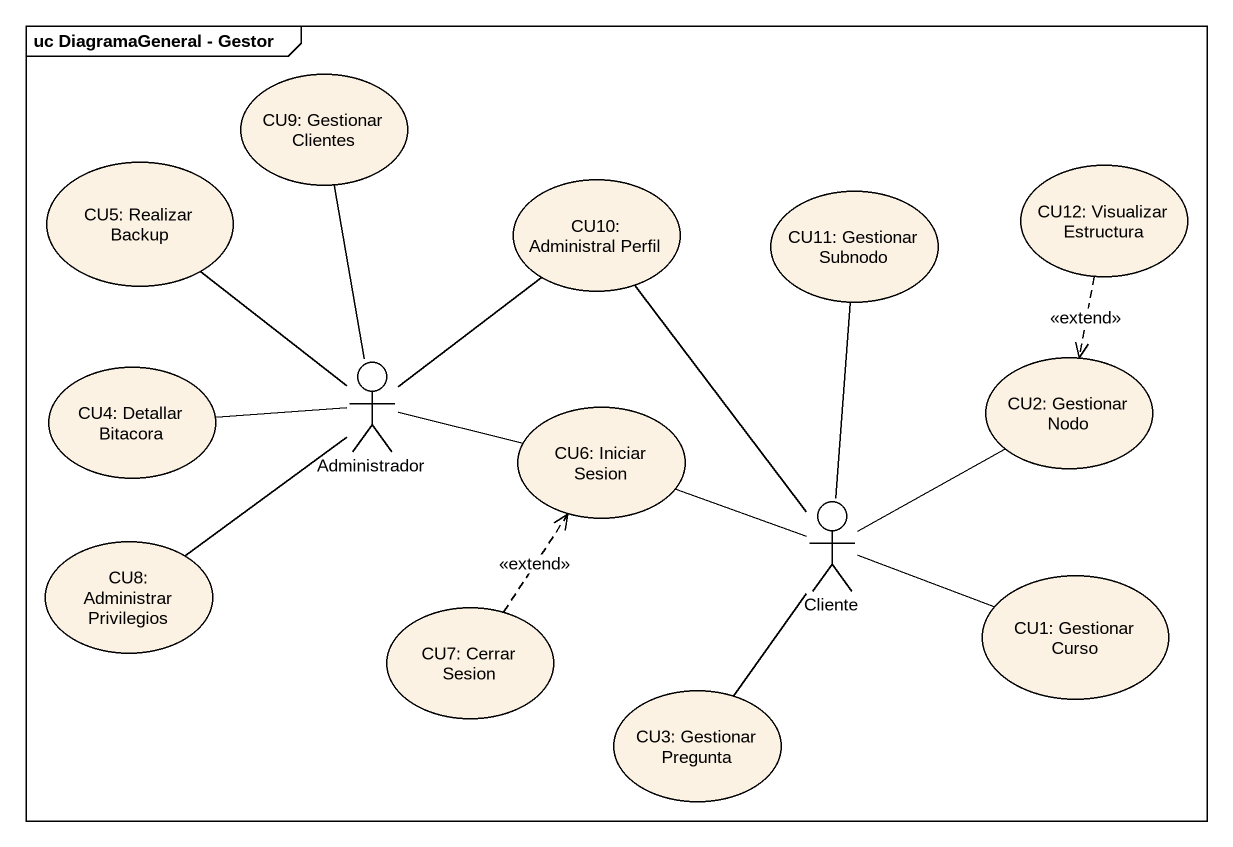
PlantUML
@startuml
mainframe uc DiagramaGeneral - Gestor
usecase "CU9: Gestionar Clientes" as CU9_Gestionar_Clientes
usecase "CU5: Realizar Backup" as CU5_Realizar_Backup
usecase "CU10: Administral Perfil" as CU10_Administral_Perfil
usecase "CU11: Gestionar Subnodo" as CU11_Gestionar_Subnodo
usecase "CU12: Visualizar Estructura" as CU12_Visualizar_Estructura
usecase "CU4: Detallar Bitacora" as CU4_Detallar_Bitacora
actor Administrador
usecase "CU6: Iniciar Sesion" as CU6_Iniciar_Sesion
usecase "CU2: Gestionar Nodo" as CU2_Gestionar_Nodo
usecase "CU8: Administrar Privilegios" as CU8_Administrar_Privilegios
actor Cliente
usecase "CU7: Cerrar Sesion" as CU7_Cerrar_Sesion
usecase "CU1: Gestionar Curso" as CU1_Gestionar_Curso
usecase "CU3: Gestionar Pregunta" as CU3_Gestionar_Pregunta
CU12_Visualizar_Estructura ..> CU2_Gestionar_Nodo : <<extend>>
Administrador -up- CU9_Gestionar_Clientes
Administrador -up- CU5_Realizar_Backup
Administrador -up- CU10_Administral_Perfil
Administrador -left- CU4_Detallar_Bitacora
Administrador -right- CU6_Iniciar_Sesion
Administrador -- CU8_Administrar_Privilegios
Cliente -up- CU10_Administral_Perfil
Cliente -up- CU11_Gestionar_Subnodo
Cliente -left- CU6_Iniciar_Sesion
Cliente -up- CU2_Gestionar_Nodo
Cliente -right- CU1_Gestionar_Curso
Cliente -- CU3_Gestionar_Pregunta
CU7_Cerrar_Sesion .up.> CU6_Iniciar_Sesion : <<extend>>
@enduml
